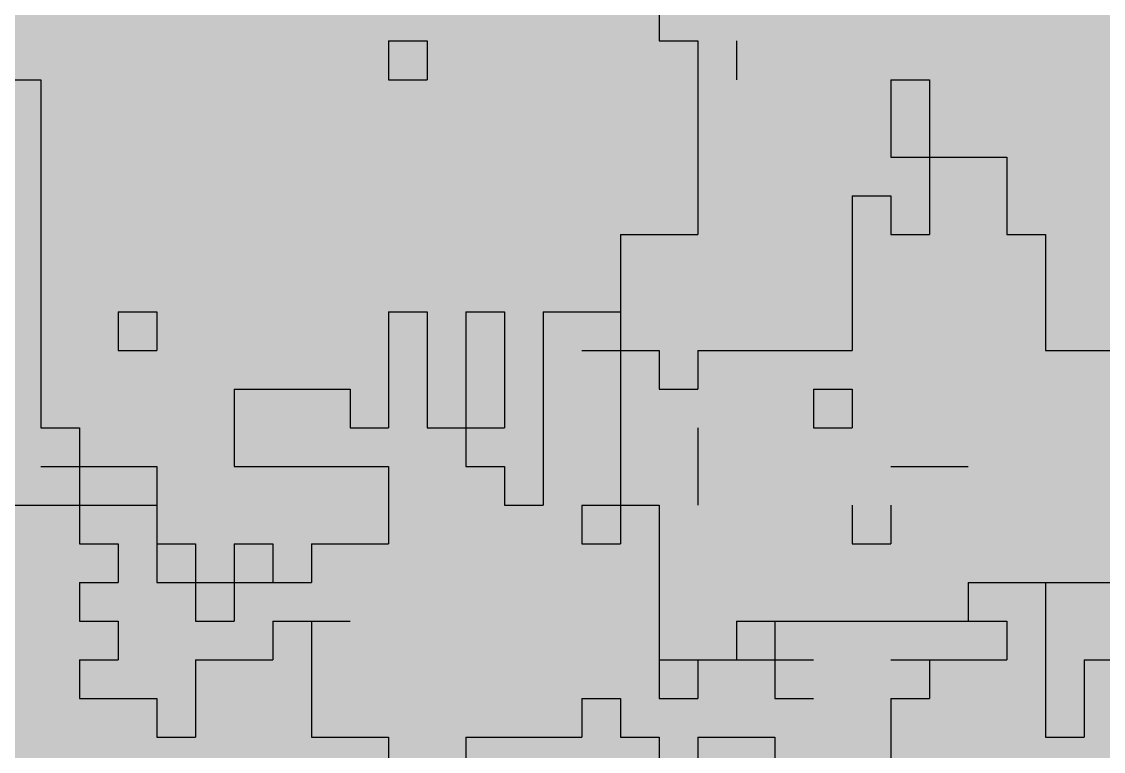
# Model space of a CAD drawing. Extents: x 0 to 100, y 0 to 130.
# Drawn here: x 41.15 to 70.31, y 18.38 to 38.04 of the extents above; entities that cross this region are included whole.
import ezdxf

# ---------------------------------------------------------------- set-up
doc = ezdxf.new("R2010")
doc.units = 0

msp = doc.modelspace()

# ---------------------------------------------------------------- linework, layer by layer
at = {"layer": '', "color": 0}
for p, q in [((58.333333, 40.647328), (58.333333, 37.520611)), ((51.041667, 37.520611), (52.083333, 37.520611)), ((51.041667, 37.520611), (51.041667, 36.478371)), ((52.083333, 37.520611), (52.083333, 36.478371)), ((58.333333, 37.520611), (59.375, 37.520611)), ((59.375, 37.520611), (59.375, 32.309415)), ((60.416667, 37.520611), (60.416667, 36.478371)), ((39.583333, 36.478371), (41.666667, 36.478371)), ((41.666667, 36.478371), (41.666667, 27.098219)), ((51.041667, 36.478371), (52.083333, 36.478371)), ((64.583333, 36.478371), (65.625, 36.478371)), ((64.583333, 36.478371), (64.583333, 34.393893)), ((65.625, 36.478371), (65.625, 32.309415)), ((64.583333, 34.393893), (67.708333, 34.393893)), ((67.708333, 34.393893), (67.708333, 32.309415)), ((63.541667, 33.351654), (64.583333, 33.351654)), ((63.541667, 33.351654), (63.541667, 29.182697)), ((64.583333, 33.351654), (64.583333, 32.309415)), ((57.291667, 32.309415), (59.375, 32.309415)), ((57.291667, 32.309415), (57.291667, 23.971501)), ((64.583333, 32.309415), (65.625, 32.309415)), ((67.708333, 32.309415), (68.75, 32.309415)), ((68.75, 32.309415), (68.75, 29.182697)), ((43.75, 30.224936), (44.791667, 30.224936)), ((43.75, 30.224936), (43.75, 29.182697)), ((44.791667, 30.224936), (44.791667, 29.182697)), ((51.041667, 30.224936), (52.083333, 30.224936)), ((51.041667, 30.224936), (51.041667, 27.098219)), ((52.083333, 30.224936), (52.083333, 27.098219)), ((53.125, 30.224936), (54.166667, 30.224936)), ((53.125, 30.224936), (53.125, 26.05598)), ((54.166667, 30.224936), (54.166667, 27.098219)), ((55.208333, 30.224936), (57.291667, 30.224936)), ((55.208333, 30.224936), (55.208333, 25.01374)), ((43.75, 29.182697), (44.791667, 29.182697)), ((56.25, 29.182697), (58.333333, 29.182697)), ((58.333333, 29.182697), (58.333333, 28.140458)), ((59.375, 29.182697), (63.541667, 29.182697)), ((59.375, 29.182697), (59.375, 28.140458)), ((68.75, 29.182697), (71.875, 29.182697)), ((46.875, 28.140458), (50, 28.140458)), ((46.875, 28.140458), (46.875, 26.05598)), ((50, 28.140458), (50, 27.098219)), ((58.333333, 28.140458), (59.375, 28.140458)), ((62.5, 28.140458), (63.541667, 28.140458)), ((62.5, 28.140458), (62.5, 27.098219)), ((63.541667, 28.140458), (63.541667, 27.098219)), ((41.666667, 27.098219), (42.708333, 27.098219)), ((42.708333, 27.098219), (42.708333, 23.971501)), ((50, 27.098219), (51.041667, 27.098219)), ((52.083333, 27.098219), (54.166667, 27.098219)), ((59.375, 27.098219), (59.375, 25.01374)), ((62.5, 27.098219), (63.541667, 27.098219)), ((41.666667, 26.05598), (44.791667, 26.05598)), ((44.791667, 26.05598), (44.791667, 22.929262)), ((46.875, 26.05598), (51.041667, 26.05598)), ((51.041667, 26.05598), (51.041667, 23.971501)), ((53.125, 26.05598), (54.166667, 26.05598)), ((54.166667, 26.05598), (54.166667, 25.01374)), ((64.583333, 26.05598), (66.666667, 26.05598)), ((40.625, 25.01374), (44.791667, 25.01374)), ((54.166667, 25.01374), (55.208333, 25.01374)), ((56.25, 25.01374), (58.333333, 25.01374)), ((56.25, 25.01374), (56.25, 23.971501)), ((58.333333, 25.01374), (58.333333, 19.802544)), ((63.541667, 25.01374), (63.541667, 23.971501)), ((64.583333, 25.01374), (64.583333, 23.971501)), ((42.708333, 23.971501), (43.75, 23.971501)), ((43.75, 23.971501), (43.75, 22.929262)), ((44.791667, 23.971501), (45.833333, 23.971501)), ((45.833333, 23.971501), (45.833333, 21.887023)), ((46.875, 23.971501), (47.916667, 23.971501)), ((46.875, 23.971501), (46.875, 21.887023)), ((47.916667, 23.971501), (47.916667, 22.929262)), ((48.958333, 23.971501), (51.041667, 23.971501)), ((48.958333, 23.971501), (48.958333, 22.929262)), ((56.25, 23.971501), (57.291667, 23.971501)), ((63.541667, 23.971501), (64.583333, 23.971501)), ((42.708333, 22.929262), (43.75, 22.929262)), ((42.708333, 22.929262), (42.708333, 21.887023)), ((44.791667, 22.929262), (48.958333, 22.929262)), ((66.666667, 22.929262), (75, 22.929262)), ((66.666667, 22.929262), (66.666667, 21.887023)), ((68.75, 22.929262), (68.75, 18.760305)), ((42.708333, 21.887023), (43.75, 21.887023)), ((43.75, 21.887023), (43.75, 20.844784)), ((45.833333, 21.887023), (46.875, 21.887023)), ((47.916667, 21.887023), (50, 21.887023)), ((47.916667, 21.887023), (47.916667, 20.844784)), ((48.958333, 21.887023), (48.958333, 18.760305)), ((60.416667, 21.887023), (67.708333, 21.887023)), ((60.416667, 21.887023), (60.416667, 20.844784)), ((61.458333, 21.887023), (61.458333, 19.802544)), ((67.708333, 21.887023), (67.708333, 20.844784)), ((42.708333, 20.844784), (43.75, 20.844784)), ((42.708333, 20.844784), (42.708333, 19.802544)), ((45.833333, 20.844784), (47.916667, 20.844784)), ((45.833333, 20.844784), (45.833333, 18.760305)), ((58.333333, 20.844784), (62.5, 20.844784)), ((59.375, 20.844784), (59.375, 19.802544)), ((64.583333, 20.844784), (67.708333, 20.844784)), ((65.625, 20.844784), (65.625, 19.802544)), ((69.791667, 20.844784), (70.833333, 20.844784)), ((69.791667, 20.844784), (69.791667, 18.760305)), ((42.708333, 19.802544), (44.791667, 19.802544)), ((44.791667, 19.802544), (44.791667, 18.760305)), ((56.25, 19.802544), (57.291667, 19.802544)), ((56.25, 19.802544), (56.25, 18.760305)), ((57.291667, 19.802544), (57.291667, 18.760305)), ((58.333333, 19.802544), (59.375, 19.802544)), ((61.458333, 19.802544), (62.5, 19.802544)), ((64.583333, 19.802544), (65.625, 19.802544)), ((64.583333, 19.802544), (64.583333, 16.675827)), ((44.791667, 18.760305), (45.833333, 18.760305)), ((48.958333, 18.760305), (51.041667, 18.760305)), ((51.041667, 18.760305), (51.041667, 17.718066)), ((53.125, 18.760305), (56.25, 18.760305)), ((53.125, 18.760305), (53.125, 17.718066)), ((57.291667, 18.760305), (58.333333, 18.760305)), ((58.333333, 18.760305), (58.333333, 16.675827)), ((59.375, 18.760305), (61.458333, 18.760305)), ((59.375, 18.760305), (59.375, 16.675827)), ((61.458333, 18.760305), (61.458333, 14.591349)), ((68.75, 18.760305), (69.791667, 18.760305))]:
    msp.add_line(p, q, dxfattribs=at)
for points in [[(46.875, 36.478371), (47.916667, 36.478371), (46.875, 47.943002), (47.916667, 47.943002)], [(53.125, 37.520611), (55.208333, 37.520611), (53.125, 47.943002), (55.208333, 47.943002)], [(47.916667, 30.224936), (48.958333, 30.224936), (47.916667, 45.858524), (48.958333, 45.858524)], [(48.958333, 30.224936), (50, 30.224936), (48.958333, 44.816285), (50, 44.816285)], [(51.041667, 37.520611), (52.083333, 37.520611), (51.041667, 42.731807), (52.083333, 42.731807)], [(67.708333, 32.309415), (68.75, 32.309415), (67.708333, 41.689567), (68.75, 41.689567)], [(66.666667, 37.520611), (67.708333, 37.520611), (66.666667, 40.647328), (67.708333, 40.647328)], [(43.75, 36.478371), (44.791667, 36.478371), (43.75, 39.605089), (44.791667, 39.605089)], [(57.291667, 37.520611), (58.333333, 37.520611), (57.291667, 39.605089), (58.333333, 39.605089)], [(60.416667, 37.520611), (62.5, 37.520611), (60.416667, 39.605089), (62.5, 39.605089)], [(62.5, 36.478371), (63.541667, 36.478371), (62.5, 39.605089), (63.541667, 39.605089)], [(68.75, 35.436132), (69.791667, 35.436132), (68.75, 39.605089), (69.791667, 39.605089)], [(69.791667, 33.351654), (70.833333, 33.351654), (69.791667, 39.605089), (70.833333, 39.605089)], [(35.416667, 37.520611), (41.666667, 37.520611), (35.416667, 38.56285), (41.666667, 38.56285)], [(41.666667, 35.436132), (43.75, 35.436132), (41.666667, 38.56285), (43.75, 38.56285)], [(44.791667, 36.478371), (46.875, 36.478371), (44.791667, 38.56285), (46.875, 38.56285)], [(50, 37.520611), (51.041667, 37.520611), (50, 38.56285), (51.041667, 38.56285)], [(52.083333, 27.098219), (53.125, 27.098219), (52.083333, 38.56285), (53.125, 38.56285)], [(55.208333, 34.393893), (57.291667, 34.393893), (55.208333, 38.56285), (57.291667, 38.56285)], [(58.333333, 37.520611), (59.375, 37.520611), (58.333333, 38.56285), (59.375, 38.56285)], [(59.375, 37.520611), (60.416667, 37.520611), (59.375, 38.56285), (60.416667, 38.56285)], [(63.541667, 37.520611), (64.583333, 37.520611), (63.541667, 38.56285), (64.583333, 38.56285)], [(64.583333, 36.478371), (65.625, 36.478371), (64.583333, 38.56285), (65.625, 38.56285)], [(65.625, 37.520611), (66.666667, 37.520611), (65.625, 38.56285), (66.666667, 38.56285)], [(39.583333, 36.478371), (41.666667, 36.478371), (39.583333, 37.520611), (41.666667, 37.520611)], [(50, 30.224936), (51.041667, 30.224936), (50, 37.520611), (51.041667, 37.520611)], [(51.041667, 36.478371), (52.083333, 36.478371), (51.041667, 37.520611), (52.083333, 37.520611)], [(53.125, 30.224936), (54.166667, 30.224936), (53.125, 37.520611), (54.166667, 37.520611)], [(54.166667, 26.05598), (55.208333, 26.05598), (54.166667, 37.520611), (55.208333, 37.520611)], [(57.291667, 34.393893), (59.375, 34.393893), (57.291667, 37.520611), (59.375, 37.520611)], [(59.375, 35.436132), (60.416667, 35.436132), (59.375, 37.520611), (60.416667, 37.520611)], [(60.416667, 36.478371), (62.5, 36.478371), (60.416667, 37.520611), (62.5, 37.520611)], [(63.541667, 33.351654), (64.583333, 33.351654), (63.541667, 37.520611), (64.583333, 37.520611)], [(65.625, 34.393893), (67.708333, 34.393893), (65.625, 37.520611), (67.708333, 37.520611)], [(39.583333, 29.182697), (41.666667, 29.182697), (39.583333, 36.478371), (41.666667, 36.478371)], [(43.75, 35.436132), (47.916667, 35.436132), (43.75, 36.478371), (47.916667, 36.478371)], [(51.041667, 30.224936), (52.083333, 30.224936), (51.041667, 36.478371), (52.083333, 36.478371)], [(60.416667, 35.436132), (63.541667, 35.436132), (60.416667, 36.478371), (63.541667, 36.478371)], [(64.583333, 34.393893), (65.625, 34.393893), (64.583333, 36.478371), (65.625, 36.478371)], [(41.666667, 30.224936), (42.708333, 30.224936), (41.666667, 35.436132), (42.708333, 35.436132)], [(42.708333, 33.351654), (43.75, 33.351654), (42.708333, 35.436132), (43.75, 35.436132)], [(43.75, 34.393893), (45.833333, 34.393893), (43.75, 35.436132), (45.833333, 35.436132)], [(45.833333, 32.309415), (46.875, 32.309415), (45.833333, 35.436132), (46.875, 35.436132)], [(46.875, 34.393893), (47.916667, 34.393893), (46.875, 35.436132), (47.916667, 35.436132)], [(59.375, 34.393893), (61.458333, 34.393893), (59.375, 35.436132), (61.458333, 35.436132)], [(61.458333, 29.182697), (62.5, 29.182697), (61.458333, 35.436132), (62.5, 35.436132)], [(62.5, 33.351654), (63.541667, 33.351654), (62.5, 35.436132), (63.541667, 35.436132)], [(68.75, 34.393893), (69.791667, 34.393893), (68.75, 35.436132), (69.791667, 35.436132)], [(43.75, 33.351654), (45.833333, 33.351654), (43.75, 34.393893), (45.833333, 34.393893)], [(46.875, 33.351654), (47.916667, 33.351654), (46.875, 34.393893), (47.916667, 34.393893)], [(55.208333, 32.309415), (56.25, 32.309415), (55.208333, 34.393893), (56.25, 34.393893)], [(56.25, 33.351654), (57.291667, 33.351654), (56.25, 34.393893), (57.291667, 34.393893)], [(57.291667, 32.309415), (59.375, 32.309415), (57.291667, 34.393893), (59.375, 34.393893)], [(59.375, 33.351654), (60.416667, 33.351654), (59.375, 34.393893), (60.416667, 34.393893)], [(60.416667, 29.182697), (61.458333, 29.182697), (60.416667, 34.393893), (61.458333, 34.393893)], [(64.583333, 32.309415), (65.625, 32.309415), (64.583333, 34.393893), (65.625, 34.393893)], [(65.625, 27.098219), (67.708333, 27.098219), (65.625, 34.393893), (67.708333, 34.393893)], [(68.75, 29.182697), (69.791667, 29.182697), (68.75, 34.393893), (69.791667, 34.393893)], [(42.708333, 32.309415), (45.833333, 32.309415), (42.708333, 33.351654), (45.833333, 33.351654)], [(46.875, 30.224936), (47.916667, 30.224936), (46.875, 33.351654), (47.916667, 33.351654)], [(56.25, 30.224936), (57.291667, 30.224936), (56.25, 33.351654), (57.291667, 33.351654)], [(59.375, 29.182697), (60.416667, 29.182697), (59.375, 33.351654), (60.416667, 33.351654)], [(62.5, 29.182697), (63.541667, 29.182697), (62.5, 33.351654), (63.541667, 33.351654)], [(63.541667, 30.224936), (64.583333, 30.224936), (63.541667, 33.351654), (64.583333, 33.351654)], [(69.791667, 29.182697), (70.833333, 29.182697), (69.791667, 33.351654), (70.833333, 33.351654)], [(42.708333, 30.224936), (44.791667, 30.224936), (42.708333, 32.309415), (44.791667, 32.309415)], [(44.791667, 31.267176), (46.875, 31.267176), (44.791667, 32.309415), (46.875, 32.309415)], [(55.208333, 31.267176), (56.25, 31.267176), (55.208333, 32.309415), (56.25, 32.309415)], [(57.291667, 29.182697), (59.375, 29.182697), (57.291667, 32.309415), (59.375, 32.309415)], [(64.583333, 26.05598), (65.625, 26.05598), (64.583333, 32.309415), (65.625, 32.309415)], [(67.708333, 28.140458), (68.75, 28.140458), (67.708333, 32.309415), (68.75, 32.309415)], [(44.791667, 27.098219), (45.833333, 27.098219), (44.791667, 31.267176), (45.833333, 31.267176)], [(45.833333, 30.224936), (46.875, 30.224936), (45.833333, 31.267176), (46.875, 31.267176)], [(55.208333, 30.224936), (56.25, 30.224936), (55.208333, 31.267176), (56.25, 31.267176)], [(41.666667, 29.182697), (43.75, 29.182697), (41.666667, 30.224936), (43.75, 30.224936)], [(43.75, 29.182697), (44.791667, 29.182697), (43.75, 30.224936), (44.791667, 30.224936)], [(45.833333, 28.140458), (51.041667, 28.140458), (45.833333, 30.224936), (51.041667, 30.224936)], [(51.041667, 22.929262), (52.083333, 22.929262), (51.041667, 30.224936), (52.083333, 30.224936)], [(53.125, 27.098219), (54.166667, 27.098219), (53.125, 30.224936), (54.166667, 30.224936)], [(55.208333, 29.182697), (57.291667, 29.182697), (55.208333, 30.224936), (57.291667, 30.224936)], [(63.541667, 25.01374), (64.583333, 25.01374), (63.541667, 30.224936), (64.583333, 30.224936)], [(40.625, 26.05598), (41.666667, 26.05598), (40.625, 29.182697), (41.666667, 29.182697)], [(41.666667, 28.140458), (43.75, 28.140458), (41.666667, 29.182697), (43.75, 29.182697)], [(43.75, 26.05598), (44.791667, 26.05598), (43.75, 29.182697), (44.791667, 29.182697)], [(55.208333, 25.01374), (56.25, 25.01374), (55.208333, 29.182697), (56.25, 29.182697)], [(56.25, 25.01374), (57.291667, 25.01374), (56.25, 29.182697), (57.291667, 29.182697)], [(57.291667, 25.01374), (58.333333, 25.01374), (57.291667, 29.182697), (58.333333, 29.182697)], [(58.333333, 28.140458), (59.375, 28.140458), (58.333333, 29.182697), (59.375, 29.182697)], [(59.375, 28.140458), (63.541667, 28.140458), (59.375, 29.182697), (63.541667, 29.182697)], [(68.75, 28.140458), (71.875, 28.140458), (68.75, 29.182697), (71.875, 29.182697)], [(41.666667, 27.098219), (42.708333, 27.098219), (41.666667, 28.140458), (42.708333, 28.140458)], [(42.708333, 26.05598), (43.75, 26.05598), (42.708333, 28.140458), (43.75, 28.140458)], [(45.833333, 27.098219), (46.875, 27.098219), (45.833333, 28.140458), (46.875, 28.140458)], [(46.875, 26.05598), (50, 26.05598), (46.875, 28.140458), (50, 28.140458)], [(50, 27.098219), (51.041667, 27.098219), (50, 28.140458), (51.041667, 28.140458)], [(58.333333, 23.971501), (59.375, 23.971501), (58.333333, 28.140458), (59.375, 28.140458)], [(59.375, 27.098219), (61.458333, 27.098219), (59.375, 28.140458), (61.458333, 28.140458)], [(61.458333, 27.098219), (62.5, 27.098219), (61.458333, 28.140458), (62.5, 28.140458)], [(62.5, 27.098219), (63.541667, 27.098219), (62.5, 28.140458), (63.541667, 28.140458)], [(67.708333, 27.098219), (73.958333, 27.098219), (67.708333, 28.140458), (73.958333, 28.140458)], [(41.666667, 26.05598), (42.708333, 26.05598), (41.666667, 27.098219), (42.708333, 27.098219)], [(44.791667, 26.05598), (46.875, 26.05598), (44.791667, 27.098219), (46.875, 27.098219)], [(50, 26.05598), (51.041667, 26.05598), (50, 27.098219), (51.041667, 27.098219)], [(52.083333, 23.971501), (53.125, 23.971501), (52.083333, 27.098219), (53.125, 27.098219)], [(53.125, 26.05598), (54.166667, 26.05598), (53.125, 27.098219), (54.166667, 27.098219)], [(59.375, 25.01374), (61.458333, 25.01374), (59.375, 27.098219), (61.458333, 27.098219)], [(61.458333, 26.05598), (62.5, 26.05598), (61.458333, 27.098219), (62.5, 27.098219)], [(62.5, 26.05598), (63.541667, 26.05598), (62.5, 27.098219), (63.541667, 27.098219)], [(65.625, 26.05598), (66.666667, 26.05598), (65.625, 27.098219), (66.666667, 27.098219)], [(66.666667, 26.05598), (67.708333, 26.05598), (66.666667, 27.098219), (67.708333, 27.098219)], [(67.708333, 23.971501), (69.791667, 23.971501), (67.708333, 27.098219), (69.791667, 27.098219)], [(69.791667, 26.05598), (75, 26.05598), (69.791667, 27.098219), (75, 27.098219)], [(39.583333, 25.01374), (41.666667, 25.01374), (39.583333, 26.05598), (41.666667, 26.05598)], [(41.666667, 25.01374), (42.708333, 25.01374), (41.666667, 26.05598), (42.708333, 26.05598)], [(42.708333, 25.01374), (44.791667, 25.01374), (42.708333, 26.05598), (44.791667, 26.05598)], [(44.791667, 23.971501), (45.833333, 23.971501), (44.791667, 26.05598), (45.833333, 26.05598)], [(45.833333, 22.929262), (46.875, 22.929262), (45.833333, 26.05598), (46.875, 26.05598)], [(46.875, 23.971501), (51.041667, 23.971501), (46.875, 26.05598), (51.041667, 26.05598)], [(53.125, 25.01374), (54.166667, 25.01374), (53.125, 26.05598), (54.166667, 26.05598)], [(54.166667, 25.01374), (55.208333, 25.01374), (54.166667, 26.05598), (55.208333, 26.05598)], [(61.458333, 21.887023), (62.5, 21.887023), (61.458333, 26.05598), (62.5, 26.05598)], [(62.5, 25.01374), (63.541667, 25.01374), (62.5, 26.05598), (63.541667, 26.05598)], [(64.583333, 22.929262), (67.708333, 22.929262), (64.583333, 26.05598), (67.708333, 26.05598)], [(69.791667, 22.929262), (70.833333, 22.929262), (69.791667, 26.05598), (70.833333, 26.05598)], [(40.625, 23.971501), (42.708333, 23.971501), (40.625, 25.01374), (42.708333, 25.01374)], [(42.708333, 23.971501), (44.791667, 23.971501), (42.708333, 25.01374), (44.791667, 25.01374)], [(53.125, 23.971501), (55.208333, 23.971501), (53.125, 25.01374), (55.208333, 25.01374)], [(55.208333, 22.929262), (56.25, 22.929262), (55.208333, 25.01374), (56.25, 25.01374)], [(56.25, 23.971501), (57.291667, 23.971501), (56.25, 25.01374), (57.291667, 25.01374)], [(57.291667, 23.971501), (58.333333, 23.971501), (57.291667, 25.01374), (58.333333, 25.01374)], [(59.375, 23.971501), (60.416667, 23.971501), (59.375, 25.01374), (60.416667, 25.01374)], [(60.416667, 21.887023), (61.458333, 21.887023), (60.416667, 25.01374), (61.458333, 25.01374)], [(62.5, 22.929262), (63.541667, 22.929262), (62.5, 25.01374), (63.541667, 25.01374)], [(63.541667, 23.971501), (64.583333, 23.971501), (63.541667, 25.01374), (64.583333, 25.01374)], [(40.625, 14.591349), (41.666667, 14.591349), (40.625, 23.971501), (41.666667, 23.971501)], [(41.666667, 22.929262), (43.75, 22.929262), (41.666667, 23.971501), (43.75, 23.971501)], [(43.75, 19.802544), (44.791667, 19.802544), (43.75, 23.971501), (44.791667, 23.971501)], [(44.791667, 22.929262), (45.833333, 22.929262), (44.791667, 23.971501), (45.833333, 23.971501)], [(46.875, 22.929262), (47.916667, 22.929262), (46.875, 23.971501), (47.916667, 23.971501)], [(47.916667, 22.929262), (48.958333, 22.929262), (47.916667, 23.971501), (48.958333, 23.971501)], [(48.958333, 22.929262), (51.041667, 22.929262), (48.958333, 23.971501), (51.041667, 23.971501)], [(52.083333, 22.929262), (54.166667, 22.929262), (52.083333, 23.971501), (54.166667, 23.971501)], [(54.166667, 22.929262), (55.208333, 22.929262), (54.166667, 23.971501), (55.208333, 23.971501)], [(56.25, 22.929262), (58.333333, 22.929262), (56.25, 23.971501), (58.333333, 23.971501)], [(58.333333, 22.929262), (59.375, 22.929262), (58.333333, 23.971501), (59.375, 23.971501)], [(59.375, 20.844784), (60.416667, 20.844784), (59.375, 23.971501), (60.416667, 23.971501)], [(63.541667, 21.887023), (64.583333, 21.887023), (63.541667, 23.971501), (64.583333, 23.971501)], [(67.708333, 22.929262), (68.75, 22.929262), (67.708333, 23.971501), (68.75, 23.971501)], [(68.75, 22.929262), (69.791667, 22.929262), (68.75, 23.971501), (69.791667, 23.971501)], [(41.666667, 18.760305), (42.708333, 18.760305), (41.666667, 22.929262), (42.708333, 22.929262)], [(42.708333, 21.887023), (43.75, 21.887023), (42.708333, 22.929262), (43.75, 22.929262)], [(44.791667, 18.760305), (45.833333, 18.760305), (44.791667, 22.929262), (45.833333, 22.929262)], [(45.833333, 21.887023), (46.875, 21.887023), (45.833333, 22.929262), (46.875, 22.929262)], [(46.875, 20.844784), (47.916667, 20.844784), (46.875, 22.929262), (47.916667, 22.929262)], [(47.916667, 21.887023), (48.958333, 21.887023), (47.916667, 22.929262), (48.958333, 22.929262)], [(48.958333, 21.887023), (50, 21.887023), (48.958333, 22.929262), (50, 22.929262)], [(50, 18.760305), (52.083333, 18.760305), (50, 22.929262), (52.083333, 22.929262)], [(52.083333, 21.887023), (53.125, 21.887023), (52.083333, 22.929262), (53.125, 22.929262)], [(53.125, 18.760305), (54.166667, 18.760305), (53.125, 22.929262), (54.166667, 22.929262)], [(54.166667, 18.760305), (55.208333, 18.760305), (54.166667, 22.929262), (55.208333, 22.929262)], [(55.208333, 21.887023), (57.291667, 21.887023), (55.208333, 22.929262), (57.291667, 22.929262)], [(57.291667, 19.802544), (58.333333, 19.802544), (57.291667, 22.929262), (58.333333, 22.929262)], [(58.333333, 20.844784), (59.375, 20.844784), (58.333333, 22.929262), (59.375, 22.929262)], [(62.5, 21.887023), (63.541667, 21.887023), (62.5, 22.929262), (63.541667, 22.929262)], [(64.583333, 21.887023), (66.666667, 21.887023), (64.583333, 22.929262), (66.666667, 22.929262)], [(66.666667, 21.887023), (68.75, 21.887023), (66.666667, 22.929262), (68.75, 22.929262)], [(68.75, 20.844784), (71.875, 20.844784), (68.75, 22.929262), (71.875, 22.929262)], [(42.708333, 20.844784), (43.75, 20.844784), (42.708333, 21.887023), (43.75, 21.887023)], [(45.833333, 20.844784), (46.875, 20.844784), (45.833333, 21.887023), (46.875, 21.887023)], [(47.916667, 19.802544), (48.958333, 19.802544), (47.916667, 21.887023), (48.958333, 21.887023)], [(48.958333, 18.760305), (50, 18.760305), (48.958333, 21.887023), (50, 21.887023)], [(52.083333, 18.760305), (53.125, 18.760305), (52.083333, 21.887023), (53.125, 21.887023)], [(55.208333, 19.802544), (57.291667, 19.802544), (55.208333, 21.887023), (57.291667, 21.887023)], [(60.416667, 20.844784), (61.458333, 20.844784), (60.416667, 21.887023), (61.458333, 21.887023)], [(61.458333, 20.844784), (63.541667, 20.844784), (61.458333, 21.887023), (63.541667, 21.887023)], [(63.541667, 20.844784), (64.583333, 20.844784), (63.541667, 21.887023), (64.583333, 21.887023)], [(64.583333, 20.844784), (65.625, 20.844784), (64.583333, 21.887023), (65.625, 21.887023)], [(65.625, 20.844784), (66.666667, 20.844784), (65.625, 21.887023), (66.666667, 21.887023)], [(66.666667, 20.844784), (67.708333, 20.844784), (66.666667, 21.887023), (67.708333, 21.887023)], [(67.708333, 12.50687), (68.75, 12.50687), (67.708333, 21.887023), (68.75, 21.887023)], [(42.708333, 19.802544), (43.75, 19.802544), (42.708333, 20.844784), (43.75, 20.844784)], [(45.833333, 19.802544), (46.875, 19.802544), (45.833333, 20.844784), (46.875, 20.844784)], [(46.875, 18.760305), (47.916667, 18.760305), (46.875, 20.844784), (47.916667, 20.844784)], [(58.333333, 19.802544), (59.375, 19.802544), (58.333333, 20.844784), (59.375, 20.844784)], [(59.375, 19.802544), (61.458333, 19.802544), (59.375, 20.844784), (61.458333, 20.844784)], [(61.458333, 19.802544), (62.5, 19.802544), (61.458333, 20.844784), (62.5, 20.844784)], [(62.5, 19.802544), (63.541667, 19.802544), (62.5, 20.844784), (63.541667, 20.844784)], [(63.541667, 19.802544), (65.625, 19.802544), (63.541667, 20.844784), (65.625, 20.844784)], [(65.625, 19.802544), (66.666667, 19.802544), (65.625, 20.844784), (66.666667, 20.844784)], [(66.666667, 14.591349), (67.708333, 14.591349), (66.666667, 20.844784), (67.708333, 20.844784)], [(68.75, 18.760305), (69.791667, 18.760305), (68.75, 20.844784), (69.791667, 20.844784)], [(69.791667, 15.633588), (70.833333, 15.633588), (69.791667, 20.844784), (70.833333, 20.844784)], [(42.708333, 18.760305), (44.791667, 18.760305), (42.708333, 19.802544), (44.791667, 19.802544)], [(45.833333, 18.760305), (46.875, 18.760305), (45.833333, 19.802544), (46.875, 19.802544)], [(47.916667, 17.718066), (48.958333, 17.718066), (47.916667, 19.802544), (48.958333, 19.802544)], [(55.208333, 18.760305), (56.25, 18.760305), (55.208333, 19.802544), (56.25, 19.802544)], [(56.25, 16.675827), (57.291667, 16.675827), (56.25, 19.802544), (57.291667, 19.802544)], [(57.291667, 18.760305), (58.333333, 18.760305), (57.291667, 19.802544), (58.333333, 19.802544)], [(58.333333, 18.760305), (60.416667, 18.760305), (58.333333, 19.802544), (60.416667, 19.802544)], [(60.416667, 18.760305), (61.458333, 18.760305), (60.416667, 19.802544), (61.458333, 19.802544)], [(61.458333, 18.760305), (64.583333, 18.760305), (61.458333, 19.802544), (64.583333, 19.802544)], [(64.583333, 18.760305), (65.625, 18.760305), (64.583333, 19.802544), (65.625, 19.802544)], [(65.625, 18.760305), (66.666667, 18.760305), (65.625, 19.802544), (66.666667, 19.802544)], [(41.666667, 17.718066), (47.916667, 17.718066), (41.666667, 18.760305), (47.916667, 18.760305)], [(48.958333, 17.718066), (51.041667, 17.718066), (48.958333, 18.760305), (51.041667, 18.760305)], [(51.041667, 17.718066), (53.125, 17.718066), (51.041667, 18.760305), (53.125, 18.760305)], [(53.125, 17.718066), (56.25, 17.718066), (53.125, 18.760305), (56.25, 18.760305)], [(57.291667, 16.675827), (58.333333, 16.675827), (57.291667, 18.760305), (58.333333, 18.760305)], [(58.333333, 16.675827), (59.375, 16.675827), (58.333333, 18.760305), (59.375, 18.760305)], [(59.375, 17.718066), (61.458333, 17.718066), (59.375, 18.760305), (61.458333, 18.760305)], [(61.458333, 14.591349), (62.5, 14.591349), (61.458333, 18.760305), (62.5, 18.760305)], [(62.5, 16.675827), (63.541667, 16.675827), (62.5, 18.760305), (63.541667, 18.760305)], [(63.541667, 16.675827), (64.583333, 16.675827), (63.541667, 18.760305), (64.583333, 18.760305)], [(64.583333, 16.675827), (65.625, 16.675827), (64.583333, 18.760305), (65.625, 18.760305)], [(65.625, 13.549109), (66.666667, 13.549109), (65.625, 18.760305), (66.666667, 18.760305)], [(68.75, 17.718066), (69.791667, 17.718066), (68.75, 18.760305), (69.791667, 18.760305)]]:
    msp.add_solid(points, dxfattribs=at)

doc.saveas('drawing.dxf')
